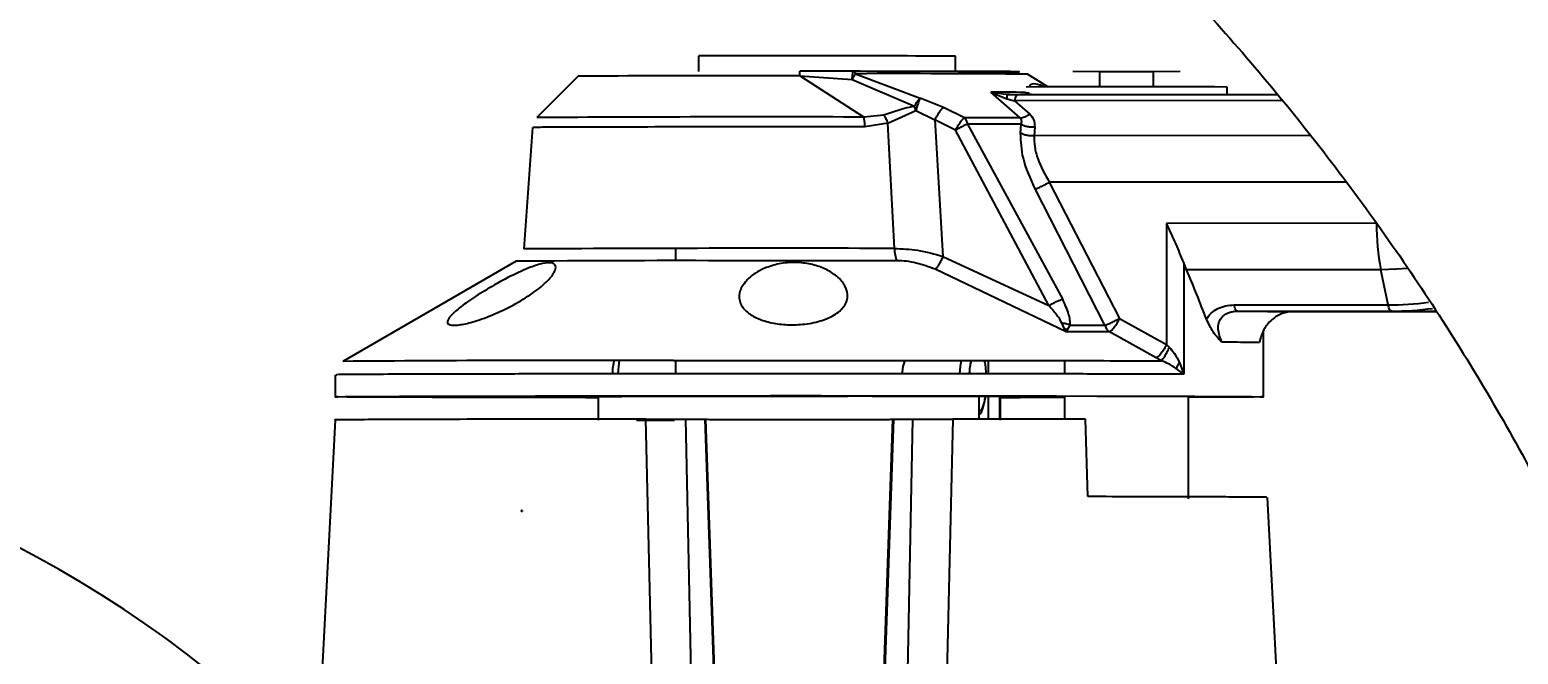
# Model space of a CAD drawing. Header units: millimetres. Extents: x 2642 to 4256, y 821 to 2003.
# Drawn here: x 3262.1 to 3358.3, y 1343.9 to 1384.2 of the extents above; entities that cross this region are included whole.
import ezdxf

# ---------------------------------------------------------------- set-up
doc = ezdxf.new("R2010")
doc.units = ezdxf.units.MM
doc.layers.add('AM_5', color=3, linetype='Continuous', lineweight=25)
doc.styles.add('SLDTEXTSTYLE1', font='txt.shx', dxfattribs={"width": 0.7, "bigfont": 'gbcbig.shx'})
doc.dimstyles.new('SLDDIMSTYLE12$0', dxfattribs={"dimtxt": 12, "dimasz": 10, "dimexe": 0, "dimexo": 0.0625, "dimgap": 0.875, "dimtad": 1, "dimdec": 1, "dimlfac": 1.8, "dimrnd": 1e-09, "dimzin": 12, "dimdsep": 46, "dimtxsty": 'SLDTEXTSTYLE1', "dimcen": 0.09, "dimdle": 8.16, "dimclrd": 3, "dimclre": 3, "dimadec": 0, "dimazin": 3, "dimtfac": 1, "dimtdec": 1, "dimtofl": 0, "dimtmove": 0, "dimatfit": 3, "dimfxl": 0, "dimfrac": 2, "dimtolj": 1, "dimlwd": 5, "dimlwe": 5, "dimarcsym": 0})
doc.dimstyles.new('SLDDIMSTYLE12$3', dxfattribs={"dimtxt": 12, "dimasz": 10, "dimexe": 0, "dimexo": 0.0625, "dimgap": 0.875, "dimtad": 1, "dimdec": 1, "dimlfac": 1.8, "dimrnd": 1e-09, "dimzin": 12, "dimdsep": 46, "dimtxsty": 'SLDTEXTSTYLE1', "dimcen": 0.09, "dimdle": 8.16, "dimclrd": 3, "dimclre": 3, "dimadec": 0, "dimazin": 3, "dimtfac": 1, "dimtdec": 1, "dimtofl": 0, "dimtmove": 0, "dimatfit": 3, "dimfxl": 0, "dimfrac": 2, "dimtolj": 1, "dimlwd": 5, "dimlwe": 5, "dimarcsym": 0})

# ---------------------------------------------------------------- blocks, each defined once
blk = doc.blocks.new('*D31')
at = {"layer": 'AM_5', "color": 3, "lineweight": 5, "transparency": 16777216}
blk.add_line((3226.626, 1283.195), (3226.626, 1466.292), dxfattribs=at)
at = {"layer": 'AM_5', "color": 3, "linetype": 'Continuous', "lineweight": 5, "transparency": 16777216}
for p, q in [((3236.626, 1466.292), (3393.867, 1466.292)), ((3403.867, 1356.99), (3403.867, 1466.292))]:
    blk.add_line(p, q, dxfattribs=at)
at = {"layer": 'AM_5', "color": 3, "transparency": 16777216}
for points in [[(3236.626, 1467.959), (3236.626, 1464.626), (3226.626, 1466.292)], [(3393.867, 1467.959), (3393.867, 1464.626), (3403.867, 1466.292)]]:
    blk.add_solid(points, dxfattribs=at)
at = {"layer": 'Defpoints', "color": 0, "transparency": 16777216}
for p in [(3403.867, 1466.292), (3403.867, 1356.927), (3226.626, 1283.133)]:
    blk.add_point(p, dxfattribs=at)
at = {"layer": 'AM_5', "color": 0, "transparency": 16777216, "insert": (3315.247, 1473.167), "char_height": 12, "attachment_point": 5, "style": 'SLDTEXTSTYLE1'}
blk.add_mtext('\\A1;178', dxfattribs=at)
blk = doc.blocks.new('*D25')
at = {"layer": 'AM_5', "color": 3, "lineweight": 5, "transparency": 16777216}
blk.add_line((3519.838, 1400.137), (3551.087, 1400.137), dxfattribs=at)
at = {"layer": 'AM_5', "color": 3, "linetype": 'Continuous', "lineweight": 5, "transparency": 16777216}
for p, q in [((3551.087, 1390.137), (3551.087, 1292.693)), ((3226.704, 1282.693), (3551.087, 1282.693))]:
    blk.add_line(p, q, dxfattribs=at)
at = {"layer": 'AM_5', "color": 3, "transparency": 16777216}
for points in [[(3549.42, 1390.137), (3552.754, 1390.137), (3551.087, 1400.137)], [(3549.42, 1292.693), (3552.754, 1292.693), (3551.087, 1282.693)]]:
    blk.add_solid(points, dxfattribs=at)
at = {"layer": 'Defpoints', "color": 0, "transparency": 16777216}
for p in [(3519.776, 1400.137), (3226.642, 1282.693), (3551.087, 1282.693)]:
    blk.add_point(p, dxfattribs=at)
at = {"layer": 'AM_5', "color": 0, "transparency": 16777216, "insert": (3544.212, 1341.415), "char_height": 12, "attachment_point": 5, "rotation": 90, "style": 'SLDTEXTSTYLE1'}
blk.add_mtext('\\A1;115', dxfattribs=at)
blk = doc.blocks.new('*D26')
at = {"layer": 'AM_5', "color": 3, "linetype": 'Continuous', "lineweight": 5, "transparency": 16777216}
blk.add_line((3373.06, 1451.398), (3347.25, 1419.348), dxfattribs=at)
at = {"layer": 'AM_5', "color": 3, "lineweight": 5, "transparency": 16777216}
for p, q in [((3293.846, 1353.147), (3294.026, 1353.147)), ((3293.936, 1353.057), (3293.936, 1353.237))]:
    blk.add_line(p, q, dxfattribs=at)
at = {"layer": 'AM_5', "color": 3, "transparency": 16777216}
blk.add_solid([(3345.952, 1420.394), (3348.548, 1418.303), (3340.978, 1411.56)], dxfattribs=at)
at = {"layer": 'Defpoints', "color": 0, "transparency": 16777216}
for p in [(3340.978, 1411.56), (3246.894, 1294.735)]:
    blk.add_point(p, dxfattribs=at)
at = {"layer": 'AM_5', "color": 0, "transparency": 16777216, "insert": (3357.937, 1443.579), "char_height": 12, "attachment_point": 5, "rotation": 51.15426, "style": 'SLDTEXTSTYLE1'}
blk.add_mtext('\\A1;%%C420', dxfattribs=at)

msp = doc.modelspace()

# ---------------------------------------------------------------- linework, layer by layer
at = {"color": 7, "linetype": 'Continuous', "lineweight": 25}
for p, q in [((3305.381, 1381.529), (3305.381, 1382.529)), ((3321.963, 1381.522), (3321.963, 1382.522)), ((3315.374, 1381.537), (3311.891, 1381.537)), ((3315.33, 1381.452), (3315.353, 1381.518)), ((3315.353, 1381.518), (3315.374, 1381.537)), ((3331.283, 1381.514), (3329.551, 1381.521)), ((3331.283, 1380.534), (3331.283, 1381.514)), ((3334.747, 1381.514), (3331.283, 1381.514)), ((3336.479, 1381.521), (3334.747, 1381.514)), ((3334.747, 1381.514), (3334.747, 1380.534)), ((3297.574, 1381.215), (3294.906, 1378.547)), ((3311.892, 1381.245), (3307.928, 1381.244)), ((3316.039, 1378.582), (3311.892, 1381.245)), ((3311.892, 1381.245), (3315.278, 1381.006)), ((3315.278, 1381.006), (3315.302, 1381.285)), ((3315.278, 1381.006), (3319.311, 1379.287)), ((3315.506, 1381.385), (3319.671, 1379.797)), ((3327.921, 1380.529), (3326.611, 1381.354)), ((3321.182, 1379.204), (3319.671, 1379.797)), ((3326.142, 1378.533), (3324.251, 1380.185)), ((3324.251, 1380.185), (3325.279, 1379.764)), ((3325.034, 1380.07), (3324.251, 1380.185)), ((3325.298, 1380.031), (3325.034, 1380.07)), ((3325.279, 1379.764), (3325.781, 1379.633)), ((3325.942, 1380.005), (3325.29, 1380.022)), ((3325.48, 1380.03), (3325.298, 1380.031)), ((3325.298, 1380.031), (3326.001, 1380.031)), ((3343.101, 1379.643), (3325.781, 1379.633)), ((3325.781, 1379.633), (3326.757, 1378.778)), ((3326.001, 1380.031), (3331.223, 1380.034)), ((3331.223, 1380.034), (3342.786, 1380.041)), ((3339.515, 1380.039), (3339.515, 1380.521)), ((3317.338, 1378.704), (3316.039, 1378.582)), ((3317.6, 1378.189), (3319.394, 1379.003)), ((3319.394, 1379.003), (3319.352, 1379.147)), ((3319.394, 1379.003), (3320.634, 1378.394)), ((3322.54, 1378.54), (3321.182, 1379.204)), ((3294.616, 1377.912), (3294.067, 1370.06)), ((3317.6, 1378.189), (3316.11, 1377.945)), ((3318.012, 1370.096), (3317.6, 1378.189)), ((3320.634, 1378.394), (3321.151, 1369.578)), ((3321.97, 1377.73), (3320.634, 1378.394)), ((3328.002, 1366.404), (3321.97, 1377.73)), ((3322.743, 1378.126), (3328.89, 1366.801)), ((3326.201, 1378.12), (3322.743, 1378.126)), ((3326.174, 1377.539), (3326.201, 1378.12)), ((3327.08, 1377.952), (3327.043, 1377.371)), ((3344.892, 1377.381), (3327.043, 1377.371)), ((3331.605, 1365.132), (3327.116, 1373.942)), ((3347.221, 1374.385), (3328.027, 1374.373)), ((3328.027, 1374.373), (3332.569, 1365.563)), ((3349.179, 1371.72), (3335.611, 1371.711)), ((3335.611, 1371.711), (3335.611, 1363.883)), ((3303.867, 1370.094), (3303.867, 1369.299)), ((3293.569, 1369.264), (3282.367, 1362.797)), ((3321.151, 1369.578), (3328.002, 1366.404)), ((3336.715, 1369.176), (3336.715, 1361.967)), ((3336.896, 1368.71), (3336.715, 1369.176)), ((3329.119, 1364.705), (3320.648, 1368.748)), ((3349.454, 1368.718), (3336.896, 1368.71)), ((3349.923, 1366.447), (3349.454, 1368.718)), ((3339.974, 1366.441), (3349.923, 1366.447)), ((3328.806, 1365.288), (3328.981, 1364.9)), ((3332.569, 1365.563), (3335.611, 1363.883)), ((3339.777, 1365.992), (3340.15, 1366.071)), ((3340.194, 1366.04), (3350.143, 1366.046)), ((3343.778, 1366.013), (3353.029, 1366.019)), ((3353.025, 1366.024), (3350.143, 1366.046)), ((3328.981, 1364.9), (3329.119, 1364.705)), ((3329.204, 1364.839), (3328.981, 1364.9)), ((3329.119, 1364.705), (3329.204, 1364.839)), ((3329.204, 1364.839), (3329.367, 1365.137)), ((3331.605, 1365.132), (3331.733, 1364.885)), ((3331.733, 1364.885), (3331.912, 1364.699)), ((3334.941, 1363.019), (3331.912, 1364.699)), ((3341.867, 1360.508), (3341.867, 1364.763)), ((3335.611, 1363.883), (3335.786, 1363.699)), ((3303.867, 1362.857), (3303.867, 1362.686)), ((3303.867, 1362.68), (3303.871, 1361.992)), ((3324.091, 1361.989), (3324.091, 1362.854)), ((3329.015, 1362.848), (3329.015, 1361.983)), ((3335.288, 1362.835), (3334.941, 1363.019)), ((3336.715, 1361.967), (3336.225, 1362.344)), ((3336.433, 1362.719), (3336.715, 1361.967)), ((3281.867, 1361.93), (3281.867, 1360.508)), ((3298.867, 1360.508), (3298.867, 1359.008)), ((3323.499, 1359.02), (3323.499, 1360.52)), ((3324.091, 1359.01), (3324.091, 1360.52)), ((3324.867, 1360.508), (3324.808, 1360.51)), ((3324.808, 1360.51), (3324.808, 1359.01)), ((3324.867, 1359.008), (3324.867, 1360.508)), ((3329.015, 1360.521), (3329.015, 1359.06)), ((3337.015, 1353.921), (3337.015, 1360.521)), ((3281.867, 1359.008), (3280.864, 1339.863)), ((3301.349, 1359.007), (3303.795, 1359.008)), ((3303.13, 1308.147), (3301.944, 1359.068)), ((3305.604, 1308.109), (3304.544, 1359.065)), ((3304.544, 1359.065), (3305.756, 1359.055)), ((3305.756, 1359.055), (3307.245, 1316.036)), ((3305.756, 1359.055), (3305.834, 1359.054)), ((3307.296, 1316.924), (3305.834, 1359.054)), ((3317.9, 1359.054), (3316.439, 1316.924)), ((3316.489, 1316.036), (3317.978, 1359.055)), ((3317.9, 1359.054), (3317.978, 1359.055)), ((3317.978, 1359.055), (3319.19, 1359.065)), ((3319.19, 1359.065), (3318.13, 1308.109)), ((3321.79, 1359.068), (3320.605, 1308.147)), ((3330.525, 1354.059), (3330.375, 1359.058)), ((3343.349, 1330.728), (3342.129, 1354.008))]:
    msp.add_line(p, q, dxfattribs=at)
at = {"color": 7, "linetype": 'Continuous', "lineweight": 25, "flags": 128}
for points in [[(3318.184, 1369.301), (3316.809, 1369.302), (3315.404, 1369.302), (3313.977, 1369.303), (3312.537, 1369.303), (3311.092, 1369.303), (3309.653, 1369.303), (3308.227, 1369.302), (3306.824, 1369.302)], [(3351.164, 1368.801), (3350.465, 1368.747), (3349.454, 1368.718)], [(3350.143, 1366.046), (3350.111, 1366.053), (3350.08, 1366.073), (3350.049, 1366.106), (3350.02, 1366.152), (3349.992, 1366.21), (3349.967, 1366.279), (3349.943, 1366.359), (3349.923, 1366.447)], [(3329.367, 1365.137), (3329.662, 1365.136), (3329.954, 1365.136), (3330.24, 1365.135), (3330.523, 1365.135), (3330.8, 1365.134), (3331.073, 1365.133), (3331.342, 1365.133), (3331.605, 1365.132)], [(3300.232, 1362.854), (3300.176, 1362.462), (3300.137, 1361.995)], [(3322.245, 1362.001), (3322.285, 1362.476), (3322.344, 1362.882)], [(3298.867, 1360.45), (3298.038, 1360.451), (3295.241, 1360.454), (3292.639, 1360.459), (3290.262, 1360.463), (3288.138, 1360.469), (3286.292, 1360.474), (3284.747, 1360.48), (3283.519, 1360.487), (3282.624, 1360.493), (3282.071, 1360.5), (3281.868, 1360.507), (3282.017, 1360.514), (3282.515, 1360.521), (3283.358, 1360.528), (3284.535, 1360.534), (3286.032, 1360.54), (3287.832, 1360.546), (3289.914, 1360.552), (3292.254, 1360.556), (3294.823, 1360.561), (3297.592, 1360.564), (3300.529, 1360.567), (3303.598, 1360.569), (3306.765, 1360.571), (3309.991, 1360.572), (3313.239, 1360.572), (3316.471, 1360.571), (3319.649, 1360.57), (3322.736, 1360.568), (3325.696, 1360.565), (3328.493, 1360.561), (3331.096, 1360.557), (3333.473, 1360.552), (3335.596, 1360.547), (3337.442, 1360.541), (3338.987, 1360.535), (3340.215, 1360.529), (3341.11, 1360.522), (3341.663, 1360.515), (3341.866, 1360.508), (3341.717, 1360.501), (3341.219, 1360.495), (3340.376, 1360.488), (3339.199, 1360.481), (3337.702, 1360.475), (3337.015, 1360.473)], [(3293.59, 1360.523), (3294.63, 1360.524), (3295.453, 1360.526), (3295.97, 1360.528), (3296.124, 1360.531), (3295.899, 1360.533), (3295.319, 1360.535), (3294.447, 1360.537), (3293.378, 1360.538), (3292.228, 1360.538), (3291.12, 1360.537), (3290.176, 1360.536), (3289.497, 1360.534), (3289.157, 1360.532), (3289.193, 1360.529), (3289.601, 1360.527), (3290.337, 1360.525), (3291.32, 1360.524), (3292.446, 1360.523), (3293.59, 1360.523)], [(3298.867, 1360.505), (3298.358, 1360.504), (3297.981, 1360.503), (3297.833, 1360.501), (3297.929, 1360.499), (3298.258, 1360.498), (3298.789, 1360.497), (3298.867, 1360.496)], [(3312.448, 1360.548), (3313.488, 1360.549), (3314.311, 1360.55), (3314.828, 1360.553), (3314.982, 1360.555), (3314.757, 1360.557), (3314.177, 1360.56), (3313.305, 1360.561), (3312.236, 1360.562), (3311.086, 1360.562), (3309.978, 1360.562), (3309.034, 1360.56), (3308.355, 1360.558), (3308.015, 1360.556), (3308.051, 1360.553), (3308.459, 1360.551), (3309.194, 1360.549), (3310.178, 1360.548), (3311.303, 1360.547), (3312.448, 1360.548)], [(3324.808, 1360.51), (3325.376, 1360.512), (3325.753, 1360.513), (3325.901, 1360.515), (3325.805, 1360.516), (3325.476, 1360.518), (3324.945, 1360.519), (3324.264, 1360.52), (3323.499, 1360.52)], [(3329.015, 1360.455), (3328.911, 1360.455), (3326.142, 1360.451), (3324.867, 1360.45)]]:
    msp.add_lwpolyline(points, dxfattribs=at)
at = {"color": 7, "linetype": 'Continuous', "lineweight": 25}
for centre, radius, start, end in [((3311.667, -2924.83), 4307.364, 89.863044, 90.083616), ((3305.369, 456.385), 924.863, 89.841485, 90.482886), ((3317.985, 259.852), 1121.535, 89.559285, 90.126636), ((3320.84, -116.158), 1496.347, 89.785585, 89.869384), ((3332.922, 211.886), 1168.654, 89.676774, 90.313028), ((3309.513, -1056.244), 2434.835, 89.84643, 90.343727), ((3317.169, -2518.979), 3897.522, 89.868101, 89.921049), ((3364.437, 1371.607), 15.259, 179.57667, 190.91491), ((3310.385, -1543.907), 2914.012, 89.850034, 90.320855), ((3303.801, 93.63), 1275.675, 89.864263, 90.459581), ((3349.91, 1386.423), 19.976, 270.03668, 277.56628), ((3350.13, 1386.391), 20.345, 270.03668, 277.54673), ((3321.32, -2877.676), 4242.388, 89.85695, 89.894675), ((3299.061, -763.615), 2126.477, 89.874039, 90.449805), ((3312.626, -1502.516), 2863.057, 89.782405, 90.275337), ((3226.868, 1284.193), 75, 10.54851, 92.46086)]:
    msp.add_arc(centre, radius, start, end, dxfattribs=at)
msp.add_ellipse((3311.867, 1356.674), major_axis=(-15.33, 38.74), ratio=0.665646, start_param=4.677315, end_param=4.759962, dxfattribs=at)
for points, knots in [([(3226.434, 1113.962), (3228.995, 1113.987), (3232.575, 1114.021), (3237.844, 1114.3), (3242.309, 1114.636), (3247.625, 1115.201), (3253.194, 1115.974), (3259.007, 1116.985), (3264.978, 1118.241), (3271.054, 1119.751), (3277.192, 1121.522), (3283.358, 1123.556), (3289.521, 1125.856), (3295.658, 1128.421), (3301.746, 1131.251), (3307.766, 1134.345), (3313.698, 1137.7), (3319.527, 1141.312), (3325.237, 1145.177), (3330.813, 1149.291), (3336.24, 1153.649), (3341.506, 1158.243), (3346.597, 1163.067), (3351.502, 1168.115), (3356.209, 1173.378), (3360.707, 1178.848), (3364.985, 1184.516), (3369.034, 1190.373), (3372.843, 1196.41), (3376.405, 1202.616), (3379.71, 1208.981), (3382.751, 1215.493), (3385.52, 1222.142), (3388.01, 1228.917), (3390.216, 1235.804), (3392.131, 1242.793), (3393.749, 1249.871), (3395.067, 1257.025), (3396.08, 1264.241), (3396.784, 1271.509), (3397.177, 1278.813), (3397.256, 1286.141), (3397.019, 1293.479), (3396.465, 1300.813), (3395.593, 1308.131), (3394.402, 1315.418), (3392.894, 1322.661), (3391.069, 1329.845), (3388.929, 1336.958), (3386.475, 1343.986), (3383.71, 1350.914), (3380.637, 1357.731), (3377.26, 1364.421), (3373.583, 1370.973), (3369.609, 1377.373), (3365.344, 1383.609), (3360.793, 1389.667), (3355.961, 1395.535), (3350.854, 1401.201), (3345.477, 1406.654), (3340.03, 1411.701), (3334.557, 1416.354), (3329.099, 1420.623), (3323.474, 1424.666), (3317.692, 1428.474), (3311.765, 1432.042), (3305.703, 1435.364), (3299.517, 1438.434), (3293.22, 1441.248), (3286.826, 1443.8), (3280.351, 1446.086), (3273.814, 1448.102), (3267.239, 1449.845), (3260.666, 1451.309), (3254.172, 1452.491), (3247.882, 1453.388), (3242.359, 1453.972), (3237.476, 1454.339), (3232.652, 1454.579), (3226.677, 1454.696), (3221.161, 1454.586), (3215.891, 1454.314), (3211.427, 1453.976), (3206.111, 1453.411), (3200.542, 1452.638), (3194.729, 1451.628), (3188.757, 1450.372), (3182.681, 1448.861), (3176.543, 1447.091), (3170.378, 1445.056), (3164.215, 1442.757), (3158.078, 1440.192), (3151.99, 1437.361), (3145.97, 1434.268), (3140.037, 1430.913), (3134.208, 1427.301), (3128.498, 1423.435), (3122.923, 1419.321), (3117.496, 1414.964), (3112.23, 1410.37), (3107.139, 1405.545), (3102.234, 1400.497), (3097.527, 1395.235), (3093.029, 1389.765), (3088.751, 1384.096), (3084.702, 1378.239), (3080.893, 1372.202), (3077.331, 1365.997), (3074.026, 1359.632), (3070.983, 1353.12), (3068.221, 1346.468), (3065.884, 1340.186), (3064.606, 1336.081), (3064.042, 1334.273)], [0, 0, 0, 0, 0.0102074, 0.014274, 0.021037, 0.0280561, 0.0355867, 0.0434511, 0.0515783, 0.0599113, 0.0684099, 0.0770439, 0.085791, 0.0946336, 0.1035582, 0.112554, 0.1216124, 0.1307262, 0.1398897, 0.1490979, 0.1583469, 0.1676331, 0.1769537, 0.1863062, 0.1956884, 0.2050985, 0.2145348, 0.2239961, 0.233481, 0.2429885, 0.2525178, 0.262068, 0.2716385, 0.2812287, 0.2908382, 0.3004664, 0.3101132, 0.3197782, 0.3294613, 0.3391624, 0.3488814, 0.3586183, 0.3683733, 0.3781464, 0.387938, 0.3977483, 0.4075776, 0.4174265, 0.4272956, 0.4371854, 0.4470968, 0.4570307, 0.4669882, 0.4769704, 0.486979, 0.4970156, 0.5070822, 0.5171812, 0.5273154, 0.5374882, 0.5477037, 0.5569145, 0.5661226, 0.5753266, 0.5845258, 0.5937191, 0.6029052, 0.6120821, 0.6212471, 0.6303962, 0.6395236, 0.6486197, 0.6576679, 0.6666375, 0.6754633, 0.6839789, 0.6919633, 0.6976055, 0.7035012, 0.7112199, 0.7214273, 0.7254939, 0.7322569, 0.739276, 0.7468066, 0.754671, 0.7627982, 0.7711312, 0.7796298, 0.7882638, 0.7970109, 0.8058535, 0.8147781, 0.8237739, 0.8328323, 0.8419461, 0.8511096, 0.8603178, 0.8695668, 0.878853, 0.8881736, 0.8975261, 0.9069083, 0.9163184, 0.9257547, 0.935216, 0.9447009, 0.9542084, 0.9637377, 0.9732879, 0.9828584, 0.9924486, 1, 1, 1, 1]), ([(3227.251, 1434.651), (3229.651, 1434.613), (3233.01, 1434.561), (3237.952, 1434.257), (3242.142, 1433.9), (3247.129, 1433.309), (3252.35, 1432.509), (3257.796, 1431.472), (3263.384, 1430.188), (3269.063, 1428.65), (3274.791, 1426.852), (3280.535, 1424.791), (3286.265, 1422.467), (3291.957, 1419.88), (3297.589, 1417.03), (3303.141, 1413.92), (3308.594, 1410.553), (3313.932, 1406.934), (3319.137, 1403.067), (3324.196, 1398.958), (3329.094, 1394.614), (3333.818, 1390.041), (3338.353, 1385.248), (3342.689, 1380.242), (3346.814, 1375.033), (3350.716, 1369.63), (3354.386, 1364.042), (3357.812, 1358.281), (3360.987, 1352.358), (3363.9, 1346.283), (3366.545, 1340.068), (3368.913, 1333.726), (3370.998, 1327.268), (3372.792, 1320.709), (3374.292, 1314.061), (3375.491, 1307.337), (3376.387, 1300.551), (3376.963, 1293.717), (3377.237, 1287.651), (3377.185, 1283.867), (3377.165, 1282.373)], [0, 0, 0, 0, 0.030295, 0.042386, 0.06249, 0.08336, 0.105754, 0.129143, 0.153315, 0.178102, 0.203384, 0.229071, 0.255096, 0.281407, 0.307965, 0.334738, 0.361698, 0.388826, 0.416105, 0.443519, 0.471057, 0.498709, 0.526466, 0.554321, 0.582267, 0.6103, 0.638414, 0.666606, 0.694872, 0.72321, 0.751616, 0.780088, 0.808626, 0.837227, 0.86589, 0.894615, 0.9234, 0.952246, 0.981152, 1, 1, 1, 1]), ([(3322.139, 1381.487), (3322.912, 1381.489), (3324.485, 1381.493), (3325.819, 1381.5), (3326.239, 1381.508), (3325.677, 1381.516), (3324.209, 1381.524), (3321.878, 1381.53), (3318.874, 1381.535), (3316.527, 1381.536), (3315.374, 1381.537)], [0, 0, 0, 0, 0.1228543, 0.25, 0.3771457, 0.5, 0.6228543, 0.75, 0.8771457, 1, 1, 1, 1]), ([(3315.506, 1381.385), (3315.468, 1381.336), (3315.393, 1381.238), (3315.316, 1381.083), (3315.278, 1381.006)], [0, 0, 0, 0, 0.5, 1, 1, 1, 1]), ([(3315.302, 1381.285), (3315.306, 1381.301), (3315.314, 1381.335), (3315.32, 1381.367), (3315.322, 1381.408), (3315.328, 1381.432), (3315.33, 1381.451), (3315.33, 1381.452), (3315.33, 1381.452), (3315.33, 1381.452), (3315.33, 1381.452), (3315.33, 1381.452)], [0, 0, 0, 0, 0.238986, 0.50804, 0.541991, 0.977906, 0.994179, 0.998396, 0.999525, 0.999942, 1, 1, 1, 1]), ([(3327.023, 1380.72), (3326.874, 1380.71), (3326.72, 1380.7), (3326.769, 1380.53), (3326.771, 1380.525)], [0, 0, 0, 0, 0.965431, 1, 1, 1, 1]), ([(3327.684, 1380.528), (3327.678, 1380.531), (3327.355, 1380.698), (3327.187, 1380.709), (3327.023, 1380.72)], [0, 0, 0, 0, 0.0182675, 1, 1, 1, 1]), ([(3319.671, 1379.797), (3319.613, 1379.737), (3319.499, 1379.617), (3319.374, 1379.397), (3319.311, 1379.287)], [0, 0, 0, 0, 0.4999998, 1, 1, 1, 1]), ([(3319.671, 1379.797), (3319.65, 1379.743), (3319.614, 1379.653), (3319.542, 1379.455), (3319.472, 1379.245), (3319.42, 1379.083), (3319.394, 1379.003)], [0, 0, 0, 0, 0.302087, 0.504257, 0.757387, 1, 1, 1, 1]), ([(3325.298, 1380.031), (3325.296, 1380.027), (3325.293, 1380.021), (3325.287, 1379.966), (3325.283, 1379.883), (3325.28, 1379.803), (3325.279, 1379.764)], [0, 0, 0, 0, 0.250966, 0.50425, 0.755353, 1, 1, 1, 1]), ([(3326.44, 1380.179), (3326.498, 1380.176), (3326.576, 1380.172), (3326.69, 1380.135), (3326.72, 1380.125)], [0, 0, 0, 0, 0.7390076, 1, 1, 1, 1]), ([(3326.869, 1380.031), (3326.8, 1380.037), (3326.648, 1380.051), (3326.513, 1380.133), (3326.44, 1380.179)], [0, 0, 0, 0, 0.453842, 1, 1, 1, 1]), ([(3319.311, 1379.287), (3319.197, 1379.261), (3318.883, 1379.192), (3318.216, 1378.992), (3317.682, 1378.817), (3317.338, 1378.704)], [0, 0, 0, 0, 0.168585, 0.464004, 1, 1, 1, 1]), ([(3317.599, 1378.189), (3317.561, 1378.283), (3317.483, 1378.47), (3317.386, 1378.626), (3317.338, 1378.704)], [0, 0, 0, 0, 0.502158, 1, 1, 1, 1]), ([(3319.352, 1379.147), (3319.352, 1379.147), (3319.352, 1379.148), (3319.352, 1379.148), (3319.351, 1379.15), (3319.35, 1379.152), (3319.349, 1379.158), (3319.346, 1379.168), (3319.34, 1379.189), (3319.328, 1379.23), (3319.318, 1379.264), (3319.311, 1379.287)], [0, 0, 0, 0, 0.001806, 0.005014, 0.015636, 0.031294, 0.062608, 0.125235, 0.250466, 0.500758, 1, 1, 1, 1]), ([(3320.634, 1378.394), (3320.676, 1378.48), (3320.761, 1378.655), (3320.908, 1378.893), (3321.055, 1379.09), (3321.14, 1379.167), (3321.182, 1379.204)], [0, 0, 0, 0, 0.244619, 0.500002, 0.755384, 1, 1, 1, 1]), ([(3326.142, 1378.533), (3326.189, 1378.535), (3326.284, 1378.539), (3326.441, 1378.589), (3326.602, 1378.666), (3326.706, 1378.741), (3326.757, 1378.778)], [0, 0, 0, 0, 0.2474529, 0.4999677, 0.7524992, 1, 1, 1, 1]), ([(3326.757, 1378.778), (3326.855, 1378.667), (3327.063, 1378.43), (3327.074, 1378.117), (3327.08, 1377.952)], [0, 0, 0, 0, 0.471453, 1, 1, 1, 1]), ([(3316.11, 1377.945), (3314.62, 1377.946), (3311.639, 1377.947), (3307.106, 1377.945), (3302.921, 1377.941), (3299.335, 1377.935), (3296.634, 1377.927), (3294.915, 1377.918), (3294.737, 1377.912), (3294.651, 1377.909)], [0, 0, 0, 0, 0.144192, 0.288383, 0.432575, 0.576766, 0.720958, 0.86515, 1, 1, 1, 1]), ([(3321.97, 1377.73), (3322.013, 1377.816), (3322.103, 1377.993), (3322.257, 1378.233), (3322.41, 1378.429), (3322.497, 1378.503), (3322.54, 1378.54)], [0, 0, 0, 0, 0.2444, 0.49997, 0.755555, 1, 1, 1, 1]), ([(3322.371, 1377.956), (3322.371, 1377.956), (3322.37, 1377.955), (3322.369, 1377.955), (3322.367, 1377.954), (3322.363, 1377.952), (3322.356, 1377.948), (3322.341, 1377.94), (3322.312, 1377.925), (3322.253, 1377.893), (3322.134, 1377.828), (3322.035, 1377.769), (3321.97, 1377.73)], [0, 0, 0, 0, 0.001045, 0.003065, 0.008281, 0.016921, 0.032546, 0.063795, 0.126292, 0.251273, 0.501129, 1, 1, 1, 1]), ([(3322.743, 1378.126), (3322.685, 1378.102), (3322.57, 1378.055), (3322.437, 1377.989), (3322.371, 1377.956)], [0, 0, 0, 0, 0.5, 1, 1, 1, 1]), ([(3322.54, 1378.54), (3322.582, 1378.484), (3322.666, 1378.372), (3322.717, 1378.208), (3322.743, 1378.126)], [0, 0, 0, 0, 0.5, 1, 1, 1, 1]), ([(3326.201, 1378.12), (3326.225, 1378.199), (3326.26, 1378.31), (3326.215, 1378.452), (3326.166, 1378.507), (3326.142, 1378.533)], [0, 0, 0, 0, 0.557798, 0.788916, 1, 1, 1, 1]), ([(3326.201, 1378.12), (3326.262, 1378.089), (3326.387, 1378.026), (3326.611, 1377.968), (3326.848, 1377.938), (3327.003, 1377.947), (3327.08, 1377.951)], [0, 0, 0, 0, 0.246502, 0.500004, 0.753505, 1, 1, 1, 1]), ([(3327.116, 1373.942), (3326.809, 1374.608), (3326.241, 1375.842), (3326.195, 1377.004), (3326.174, 1377.539)], [0, 0, 0, 0, 0.539506, 1, 1, 1, 1]), ([(3327.043, 1377.37), (3326.968, 1377.367), (3326.817, 1377.359), (3326.585, 1377.388), (3326.362, 1377.445), (3326.237, 1377.508), (3326.174, 1377.539)], [0, 0, 0, 0, 0.242489, 0.494409, 0.74924, 1, 1, 1, 1]), ([(3327.043, 1377.371), (3327.048, 1377.138), (3327.059, 1376.665), (3327.32, 1375.635), (3327.744, 1374.878), (3328.027, 1374.373)], [0, 0, 0, 0, 0.244652, 0.496463, 1, 1, 1, 1]), ([(3327.116, 1373.942), (3327.177, 1373.964), (3327.301, 1374.009), (3327.537, 1374.116), (3327.787, 1374.24), (3327.948, 1374.329), (3328.027, 1374.373)], [0, 0, 0, 0, 0.245075, 0.499996, 0.754919, 1, 1, 1, 1]), ([(3336.715, 1369.176), (3336.555, 1369.571), (3336.222, 1370.392), (3335.806, 1371.259), (3335.613, 1371.707), (3335.611, 1371.711)], [0, 0, 0, 0, 0.477779, 0.994985, 1, 1, 1, 1]), ([(3318.012, 1370.096), (3318.51, 1370.074), (3319.568, 1370.029), (3320.604, 1369.734), (3321.151, 1369.578)], [0, 0, 0, 0, 0.4713852, 1, 1, 1, 1]), ([(3289.261, 1365.646), (3289.42, 1365.817), (3289.738, 1366.157), (3290.669, 1366.827), (3291.842, 1367.564), (3293.195, 1368.308), (3294.409, 1368.864), (3295.315, 1369.15), (3295.874, 1369.192), (3296.142, 1369.028), (3296.132, 1368.762), (3295.939, 1368.37), (3295.467, 1367.831), (3294.496, 1367.077), (3293.237, 1366.334), (3291.858, 1365.706), (3290.638, 1365.294), (3289.755, 1365.116), (3289.248, 1365.137), (3289.062, 1365.311), (3289.194, 1365.534), (3289.261, 1365.646)], [0, 0, 0, 0, 0.057296, 0.114406, 0.176852, 0.242909, 0.30662, 0.351109, 0.395741, 0.437103, 0.479976, 0.501893, 0.563701, 0.625339, 0.691324, 0.755612, 0.813389, 0.863988, 0.909951, 0.954615, 1, 1, 1, 1]), ([(3308.119, 1367.539), (3308.283, 1367.785), (3308.611, 1368.277), (3309.579, 1368.838), (3310.683, 1369.152), (3311.745, 1369.219), (3312.746, 1369.074), (3313.626, 1368.759), (3314.373, 1368.28), (3314.902, 1367.644), (3315.035, 1367.023), (3314.85, 1366.423), (3314.369, 1365.887), (3313.435, 1365.427), (3312.277, 1365.178), (3311.117, 1365.138), (3310.061, 1365.269), (3309.152, 1365.549), (3308.438, 1365.976), (3308.002, 1366.546), (3307.941, 1367.095), (3308.077, 1367.434), (3308.119, 1367.539)], [0, 0, 0, 0, 0.063087, 0.126441, 0.171673, 0.217072, 0.258606, 0.301035, 0.348883, 0.404623, 0.467741, 0.504328, 0.562636, 0.621168, 0.673865, 0.720989, 0.765716, 0.811139, 0.859772, 0.913518, 0.973314, 1, 1, 1, 1]), ([(3320.648, 1368.748), (3320.249, 1368.898), (3319.651, 1369.121), (3318.797, 1369.276), (3318.388, 1369.292), (3318.184, 1369.301)], [0, 0, 0, 0, 0.502905, 0.752163, 1, 1, 1, 1]), ([(3321.151, 1369.578), (3321.114, 1369.489), (3321.038, 1369.308), (3320.903, 1369.064), (3320.768, 1368.864), (3320.687, 1368.786), (3320.648, 1368.748)], [0, 0, 0, 0, 0.246958, 0.50317, 0.757695, 1, 1, 1, 1]), ([(3328.89, 1366.801), (3328.829, 1366.78), (3328.705, 1366.74), (3328.476, 1366.643), (3328.234, 1366.529), (3328.079, 1366.445), (3328.002, 1366.404)], [0, 0, 0, 0, 0.245495, 0.5, 0.754505, 1, 1, 1, 1]), ([(3328.002, 1366.404), (3328.169, 1366.217), (3328.414, 1365.941), (3328.685, 1365.563), (3328.767, 1365.377), (3328.806, 1365.288)], [0, 0, 0, 0, 0.525093, 0.773335, 1, 1, 1, 1]), ([(3329.367, 1365.137), (3329.368, 1365.245), (3329.371, 1365.474), (3329.243, 1366.041), (3329.037, 1366.486), (3328.89, 1366.801)], [0, 0, 0, 0, 0.205768, 0.43812, 1, 1, 1, 1]), ([(3338.176, 1365.514), (3338.273, 1365.654), (3338.465, 1365.929), (3338.897, 1366.219), (3339.403, 1366.407), (3339.78, 1366.429), (3339.974, 1366.441)], [0, 0, 0, 0, 0.264356, 0.518291, 0.752151, 1, 1, 1, 1]), ([(3340.131, 1366.068), (3340.11, 1366.09), (3340.07, 1366.136), (3340.016, 1366.265), (3339.988, 1366.383), (3339.974, 1366.441)], [0, 0, 0, 0, 0.331135, 0.665567, 1, 1, 1, 1]), ([(3328.806, 1365.288), (3328.905, 1365.276), (3329.108, 1365.25), (3329.28, 1365.175), (3329.367, 1365.137)], [0, 0, 0, 0, 0.491167, 1, 1, 1, 1]), ([(3331.605, 1365.132), (3331.666, 1365.152), (3331.791, 1365.193), (3332.041, 1365.299), (3332.31, 1365.426), (3332.484, 1365.518), (3332.569, 1365.563)], [0, 0, 0, 0, 0.244375, 0.5, 0.755626, 1, 1, 1, 1]), ([(3331.912, 1364.699), (3331.956, 1364.728), (3332.046, 1364.788), (3332.224, 1364.996), (3332.409, 1365.265), (3332.517, 1365.466), (3332.569, 1365.563)], [0, 0, 0, 0, 0.242592, 0.5, 0.757409, 1, 1, 1, 1]), ([(3339.182, 1364.034), (3338.99, 1364.233), (3338.635, 1364.6), (3338.32, 1365.227), (3338.176, 1365.514)], [0, 0, 0, 0, 0.540604, 1, 1, 1, 1]), ([(3339.182, 1364.034), (3339.074, 1364.315), (3338.88, 1364.817), (3338.987, 1365.416), (3339.259, 1365.748), (3339.5, 1365.912), (3339.697, 1365.965), (3339.783, 1365.989)], [0, 0, 0, 0, 0.379931, 0.678414, 0.799906, 0.913165, 1, 1, 1, 1]), ([(3339.783, 1365.989), (3339.801, 1365.995), (3339.924, 1366.036), (3340.07, 1366.038), (3340.194, 1366.04)], [0, 0, 0, 0, 0.146941, 1, 1, 1, 1]), ([(3340.194, 1366.04), (3340.173, 1366.04), (3340.151, 1366.041), (3340.131, 1366.067), (3340.131, 1366.068)], [0, 0, 0, 0, 0.990236, 1, 1, 1, 1]), ([(3343.778, 1366.013), (3343.659, 1366.007), (3343.427, 1365.994), (3343.065, 1365.89), (3342.721, 1365.723), (3342.266, 1365.391), (3341.801, 1364.796), (3341.676, 1364.296), (3341.605, 1364.016)], [0, 0, 0, 0, 0.098007, 0.19183, 0.292034, 0.399514, 0.663862, 1, 1, 1, 1]), ([(3335.611, 1363.883), (3335.557, 1363.785), (3335.446, 1363.581), (3335.257, 1363.311), (3335.076, 1363.103), (3334.985, 1363.046), (3334.941, 1363.019)], [0, 0, 0, 0, 0.242333, 0.499938, 0.757577, 1, 1, 1, 1]), ([(3335.786, 1363.699), (3335.739, 1363.604), (3335.641, 1363.409), (3335.496, 1363.146), (3335.369, 1362.936), (3335.315, 1362.868), (3335.288, 1362.835)], [0, 0, 0, 0, 0.243228, 0.500005, 0.756779, 1, 1, 1, 1]), ([(3335.786, 1363.699), (3335.899, 1363.57), (3336.161, 1363.268), (3336.334, 1362.918), (3336.433, 1362.719)], [0, 0, 0, 0, 0.428978, 1, 1, 1, 1]), ([(3299.895, 1362.854), (3299.875, 1362.759), (3299.826, 1362.522), (3299.787, 1362.223), (3299.781, 1362.021), (3299.78, 1361.989)], [0, 0, 0, 0, 0.360158, 0.900515, 1, 1, 1, 1]), ([(3303.736, 1362.857), (3305.167, 1362.858), (3308.03, 1362.859), (3312.458, 1362.86), (3316.86, 1362.859), (3321.153, 1362.857), (3325.241, 1362.853), (3329.02, 1362.848), (3332.454, 1362.842), (3334.344, 1362.837), (3335.288, 1362.835)], [0, 0, 0, 0, 0.125, 0.25, 0.375001, 0.500001, 0.625001, 0.75, 0.875, 1, 1, 1, 1]), ([(3318.529, 1361.993), (3318.536, 1362.105), (3318.557, 1362.422), (3318.654, 1362.686), (3318.717, 1362.858)], [0, 0, 0, 0, 0.3520939, 1, 1, 1, 1]), ([(3322.876, 1361.99), (3322.879, 1362.08), (3322.888, 1362.304), (3322.934, 1362.598), (3322.977, 1362.777), (3322.995, 1362.855)], [0, 0, 0, 0, 0.273688, 0.687255, 1, 1, 1, 1]), ([(3323.945, 1361.989), (3323.94, 1362.119), (3323.931, 1362.355), (3323.888, 1362.642), (3323.853, 1362.791), (3323.838, 1362.854)], [0, 0, 0, 0, 0.4100606, 0.7487263, 1, 1, 1, 1]), ([(3336.225, 1362.344), (3336.068, 1362.444), (3335.794, 1362.62), (3335.441, 1362.77), (3335.288, 1362.835)], [0, 0, 0, 0, 0.5684211, 1, 1, 1, 1]), ([(3336.433, 1362.719), (3336.386, 1362.653), (3336.293, 1362.521), (3336.248, 1362.403), (3336.225, 1362.344)], [0, 0, 0, 0, 0.499999, 1, 1, 1, 1]), ([(3336.715, 1361.967), (3335.657, 1361.97), (3333.54, 1361.976), (3329.494, 1361.983), (3324.961, 1361.989), (3320.009, 1361.993), (3314.811, 1361.995), (3309.522, 1361.995), (3304.305, 1361.993), (3299.32, 1361.989), (3294.722, 1361.984), (3290.65, 1361.976), (3287.235, 1361.968), (3284.565, 1361.958), (3282.783, 1361.947), (3281.894, 1361.938), (3281.96, 1361.932), (3281.983, 1361.93)], [0, 0, 0, 0, 0.068966, 0.137931, 0.206897, 0.275862, 0.344828, 0.413793, 0.482759, 0.551724, 0.62069, 0.689655, 0.758621, 0.827587, 0.896552, 0.965518, 1, 1, 1, 1]), ([(3323.499, 1359.351), (3323.524, 1359.374), (3323.634, 1359.476), (3323.717, 1359.723), (3323.826, 1360.068), (3323.884, 1360.338), (3323.901, 1360.497), (3323.904, 1360.52)], [0, 0, 0, 0, 0.0912693, 0.4016402, 0.6893557, 0.9550926, 1, 1, 1, 1]), ([(3323.878, 1360.52), (3323.873, 1360.484), (3323.852, 1360.326), (3323.794, 1360.089), (3323.707, 1359.832), (3323.609, 1359.63), (3323.535, 1359.597), (3323.499, 1359.581)], [0, 0, 0, 0, 0.069226, 0.304119, 0.538703, 0.773596, 1, 1, 1, 1]), ([(3301.944, 1359.068), (3300.319, 1359.067), (3297.07, 1359.064), (3292.731, 1359.058), (3288.955, 1359.05), (3285.894, 1359.041), (3283.599, 1359.03), (3282.278, 1359.019), (3281.726, 1359.012), (3281.878, 1359.008), (3281.884, 1359.008)], [0, 0, 0, 0, 0.142093, 0.284186, 0.426279, 0.568372, 0.710465, 0.852558, 0.994651, 1, 1, 1, 1]), ([(3301.944, 1359.068), (3302.08, 1359.068), (3302.353, 1359.069), (3302.776, 1359.069), (3303.178, 1359.068), (3303.555, 1359.068), (3303.898, 1359.068), (3304.189, 1359.067), (3304.419, 1359.066), (3304.503, 1359.066), (3304.544, 1359.065)], [0, 0, 0, 0, 0.127216, 0.254434, 0.377921, 0.494728, 0.620624, 0.746733, 0.873295, 1, 1, 1, 1]), ([(3319.19, 1359.065), (3319.231, 1359.066), (3319.314, 1359.066), (3319.541, 1359.067), (3319.828, 1359.068), (3320.173, 1359.068), (3320.558, 1359.068), (3320.969, 1359.069), (3321.389, 1359.069), (3321.656, 1359.068), (3321.79, 1359.068)], [0, 0, 0, 0, 0.1253783, 0.250549, 0.376047, 0.500503, 0.6244386, 0.7499446, 0.8747284, 1, 1, 1, 1]), ([(3342.061, 1354.008), (3342.068, 1354.01), (3342.085, 1354.014), (3341.476, 1354.022), (3340.31, 1354.031), (3338.586, 1354.039), (3336.358, 1354.046), (3333.694, 1354.053), (3331.581, 1354.057), (3330.525, 1354.059)], [0, 0, 0, 0, 0.0913066, 0.2427555, 0.3942044, 0.5456533, 0.6971022, 0.8485511, 1, 1, 1, 1]), ([(3291.382, 1299.194), (3290.781, 1301.462), (3289.565, 1306.047), (3286.793, 1312.697), (3283.278, 1319.175), (3278.963, 1325.331), (3273.902, 1331.037), (3268.188, 1336.147), (3261.922, 1340.565), (3255.223, 1344.211), (3248.254, 1347.029), (3241.151, 1348.996), (3234.047, 1350.199), (3229.306, 1350.352), (3226.962, 1350.427)], [0, 0, 0, 0, 0.079193, 0.160159, 0.242783, 0.327855, 0.413641, 0.5, 0.586354, 0.67214, 0.757217, 0.839835, 0.920804, 1, 1, 1, 1])]:
    msp.add_open_spline(points, degree=3, knots=knots, dxfattribs=at)
for points in [[(3311.892, 1381.245), (3311.892, 1381.289), (3311.892, 1381.376), (3311.892, 1381.467), (3311.891, 1381.526), (3311.891, 1381.533), (3311.891, 1381.537)], [(3315.374, 1381.537), (3315.397, 1381.531), (3315.444, 1381.517), (3315.485, 1381.429), (3315.506, 1381.385)], [(3322.524, 1381.332), (3322.464, 1381.377), (3322.343, 1381.466), (3322.207, 1381.48), (3322.139, 1381.487)], [(3326.001, 1380.031), (3325.98, 1380.026), (3325.937, 1380.016), (3325.877, 1379.933), (3325.822, 1379.808), (3325.795, 1379.691), (3325.781, 1379.633)], [(3316.11, 1377.945), (3316.106, 1378.064), (3316.096, 1378.303), (3316.058, 1378.489), (3316.039, 1378.582)], [(3318.012, 1370.096), (3318.016, 1370.015), (3318.024, 1369.853), (3318.061, 1369.631), (3318.114, 1369.437), (3318.16, 1369.346), (3318.184, 1369.301)], [(3340.194, 1366.04), (3341.112, 1366.035), (3342.948, 1366.027), (3343.501, 1366.018), (3343.778, 1366.013)], [(3341.605, 1364.016), (3341.357, 1364.019), (3340.861, 1364.025), (3339.742, 1364.031), (3339.182, 1364.034)], [(3305.834, 1359.054), (3305.976, 1359.052), (3306.258, 1359.049), (3307.675, 1359.045), (3309.608, 1359.043), (3311.867, 1359.042), (3314.126, 1359.043), (3316.059, 1359.045), (3317.476, 1359.049), (3317.759, 1359.052), (3317.9, 1359.054)], [(3330.375, 1359.058), (3329.041, 1359.06), (3326.372, 1359.064), (3323.318, 1359.067), (3321.79, 1359.068)]]:
    msp.add_open_spline(points, degree=3, dxfattribs=at)

# ---------------------------------------------------------------- dimensions: what is measured, and where the dimension line sits
at = {"layer": 'AM_5'}
for base, p1, p2, angle, text, picture, middle in [((3403.867, 1466.292), (3226.626, 1283.133), (3403.867, 1356.927), 360, '178', '*D31', (3315.247, 1473.167)), ((3551.087, 1282.693), (3519.776, 1400.137), (3226.642, 1282.693), 90, '115', '*D25', (3544.212, 1341.415))]:
    dim = msp.add_linear_dim(base=base, p1=p1, p2=p2, angle=angle, text=text, dimstyle='SLDDIMSTYLE12$0', override={"dimlfac": 1, "dimpost": ''}, dxfattribs=at)
    dim.commit()
    dim.dimension.update_dxf_attribs({"geometry": picture, "text_midpoint": middle})
dim = msp.add_diameter_dim_2p(p1=(3246.894, 1294.735), p2=(3340.978, 1411.56), text='%%C420', dimstyle='SLDDIMSTYLE12$3', override={"dimlfac": 1, "dimpost": ''}, dxfattribs=at)
dim.commit()
dim.dimension.update_dxf_attribs({"geometry": '*D26', "text_midpoint": (3357.937, 1443.579)})

doc.saveas('drawing.dxf')
